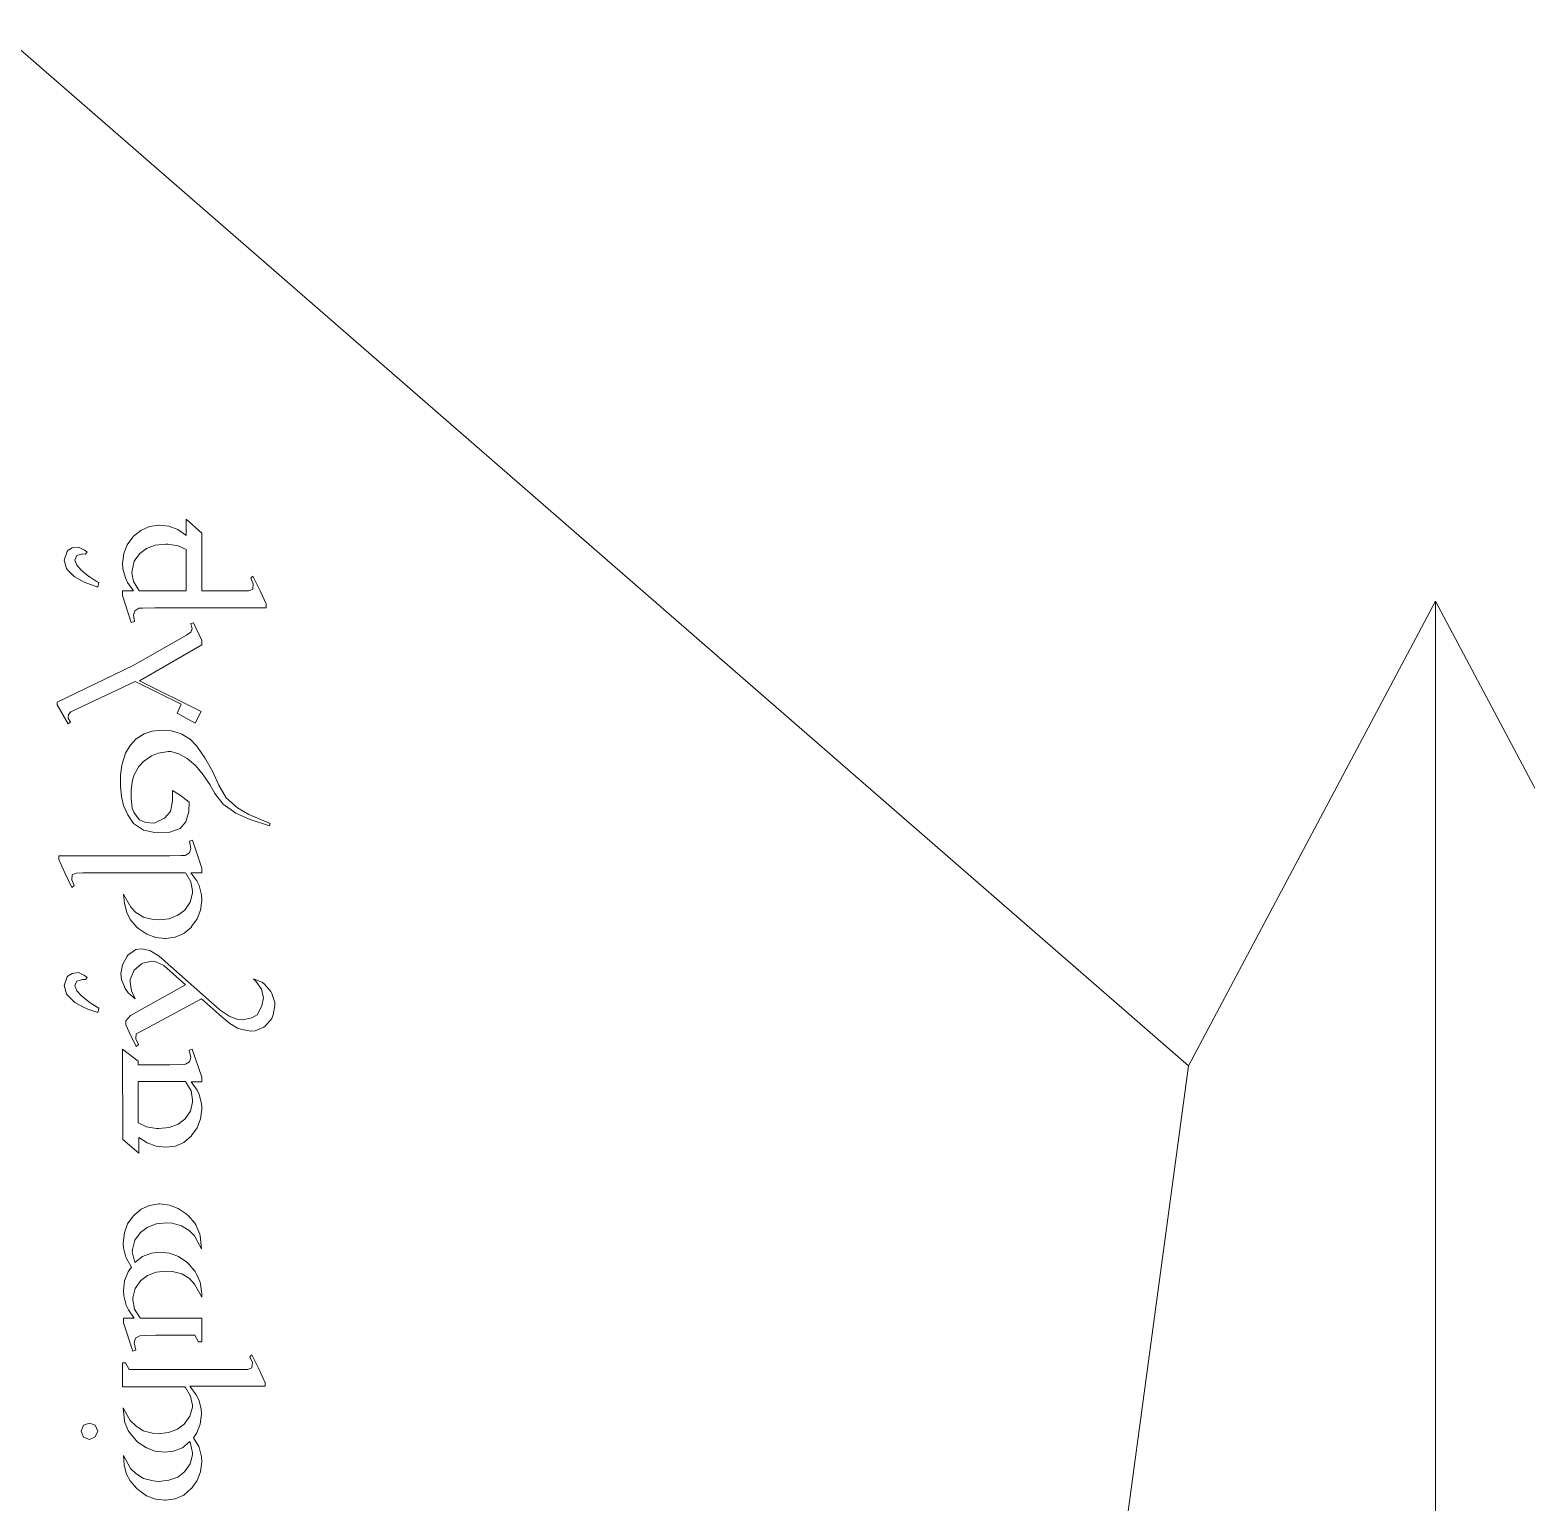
# Model space of a CAD drawing. Header units: inches. Extents: x 0.3 to 23.5, y 0.3 to 34.7.
# Drawn here: x 4.99 to 10.68, y 29.06 to 34.66 of the extents above; entities that cross this region are included whole.
import ezdxf

# ---------------------------------------------------------------- set-up
doc = ezdxf.new("R2010")
doc.units = ezdxf.units.IN
doc.header["$MEASUREMENT"] = 0
doc.layers.add('cut', color=6, linetype='Continuous', lineweight=0)

msp = doc.modelspace()

# ---------------------------------------------------------------- linework, layer by layer
at = {"layer": 'cut', "color": 6, "lineweight": 9, "true_color": 0xff00ff}
for points in [[(4.8649, 34.6554), (4.8649, 34.6554), (9.3931, 30.719), (9.3931, 30.719)], [(10.3321, 32.4849), (10.3321, 32.4849), (9.3931, 30.719), (9.3931, 30.719)], [(10.3321, 32.4849), (10.3321, 32.4849), (11.271, 30.719), (11.271, 30.719)], [(10.3321, 0.2941), (10.3321, 0.2941), (10.3321, 32.4849), (10.3321, 32.4849)], [(9.3931, 30.719), (9.3931, 30.719), (5.8038, 4.2305), (5.8038, 4.2305)]]:
    msp.add_open_spline(points, degree=3, dxfattribs=at)
at = {"layer": 'cut', "color": 1, "lineweight": 9, "true_color": 0xff0000}
for points in [[(5.4434, 32.7689), (5.4434, 32.7689), (5.4105, 32.7538), (5.4105, 32.7538)], [(5.48, 32.7736), (5.48, 32.7736), (5.4434, 32.7689), (5.4434, 32.7689)], [(5.481, 32.7736), (5.481, 32.7736), (5.48, 32.7736), (5.48, 32.7736)], [(5.5176, 32.7698), (5.5176, 32.7698), (5.481, 32.7736), (5.481, 32.7736)], [(5.5514, 32.7567), (5.5514, 32.7567), (5.5176, 32.7698), (5.5176, 32.7698)], [(5.5824, 32.736), (5.5824, 32.736), (5.5514, 32.7567), (5.5514, 32.7567)], [(5.6426, 32.7435), (5.6426, 32.7435), (5.5834, 32.7971), (5.5834, 32.7971)], [(5.5834, 32.7971), (5.5834, 32.7971), (5.5834, 32.7341), (5.5834, 32.7341)], [(5.3804, 32.7285), (5.3804, 32.7285), (5.3588, 32.6984), (5.3588, 32.6984)], [(5.3823, 32.7303), (5.3823, 32.7303), (5.3804, 32.7285), (5.3804, 32.7285)], [(5.4105, 32.7538), (5.4105, 32.7538), (5.3823, 32.7303), (5.3823, 32.7303)], [(5.4659, 32.6975), (5.4659, 32.6975), (5.5063, 32.7012), (5.5063, 32.7012)], [(5.5063, 32.7012), (5.5063, 32.7012), (5.5138, 32.7012), (5.5138, 32.7012)], [(5.5138, 32.7012), (5.5138, 32.7012), (5.5524, 32.6956), (5.5524, 32.6956)], [(5.5834, 32.7341), (5.5834, 32.7341), (5.5824, 32.736), (5.5824, 32.736)], [(5.6426, 32.5245), (5.6426, 32.5245), (5.6426, 32.7435), (5.6426, 32.7435)], [(5.1313, 32.674), (5.1313, 32.674), (5.1191, 32.6411), (5.1191, 32.6411)], [(5.1351, 32.6787), (5.1351, 32.6787), (5.1313, 32.674), (5.1313, 32.674)], [(5.1501, 32.6871), (5.1501, 32.6871), (5.1351, 32.6787), (5.1351, 32.6787)], [(5.1746, 32.6899), (5.1746, 32.6899), (5.1501, 32.6871), (5.1501, 32.6871)], [(5.1605, 32.6411), (5.1605, 32.6411), (5.168, 32.658), (5.168, 32.658)], [(5.168, 32.658), (5.168, 32.658), (5.1887, 32.6646), (5.1887, 32.6646)], [(5.1868, 32.6843), (5.1868, 32.6843), (5.1746, 32.6899), (5.1746, 32.6899)], [(5.1971, 32.6787), (5.1971, 32.6787), (5.1868, 32.6843), (5.1868, 32.6843)], [(5.1887, 32.6646), (5.1887, 32.6646), (5.2009, 32.6636), (5.2009, 32.6636)], [(5.2065, 32.6721), (5.2065, 32.6721), (5.1971, 32.6787), (5.1971, 32.6787)], [(5.2009, 32.6636), (5.2009, 32.6636), (5.2065, 32.6721), (5.2065, 32.6721)], [(5.3466, 32.6655), (5.3466, 32.6655), (5.3419, 32.6279), (5.3419, 32.6279)], [(5.3588, 32.6984), (5.3588, 32.6984), (5.3466, 32.6655), (5.3466, 32.6655)], [(5.386, 32.6364), (5.386, 32.6364), (5.4076, 32.6664), (5.4076, 32.6664)], [(5.4076, 32.6664), (5.4076, 32.6664), (5.433, 32.6852), (5.433, 32.6852)], [(5.433, 32.6852), (5.433, 32.6852), (5.4659, 32.6975), (5.4659, 32.6975)], [(5.5524, 32.6956), (5.5524, 32.6956), (5.5834, 32.6815), (5.5834, 32.6815)], [(5.5834, 32.6815), (5.5834, 32.6815), (5.5834, 32.5245), (5.5834, 32.5245)], [(5.1191, 32.6411), (5.1191, 32.6411), (5.1285, 32.6091), (5.1285, 32.6091)], [(5.1285, 32.6091), (5.1285, 32.6091), (5.1313, 32.6054), (5.1313, 32.6054)], [(5.1313, 32.6054), (5.1313, 32.6054), (5.1577, 32.579), (5.1577, 32.579)], [(5.1671, 32.6223), (5.1671, 32.6223), (5.1605, 32.6411), (5.1605, 32.6411)], [(5.184, 32.6025), (5.184, 32.6025), (5.1671, 32.6223), (5.1671, 32.6223)], [(5.2131, 32.579), (5.2131, 32.579), (5.184, 32.6025), (5.184, 32.6025)], [(5.3419, 32.6279), (5.3419, 32.6279), (5.3428, 32.6082), (5.3428, 32.6082)], [(5.3428, 32.6082), (5.3428, 32.6082), (5.3522, 32.5734), (5.3522, 32.5734)], [(5.3766, 32.5931), (5.3766, 32.5931), (5.3776, 32.6016), (5.3776, 32.6016)], [(5.3832, 32.5593), (5.3832, 32.5593), (5.3766, 32.5931), (5.3766, 32.5931)], [(5.3776, 32.6016), (5.3776, 32.6016), (5.386, 32.6364), (5.386, 32.6364)], [(5.1577, 32.579), (5.1577, 32.579), (5.1605, 32.5772), (5.1605, 32.5772)], [(5.1605, 32.5772), (5.1605, 32.5772), (5.1934, 32.5584), (5.1934, 32.5584)], [(5.1934, 32.5584), (5.1934, 32.5584), (5.2093, 32.5518), (5.2093, 32.5518)], [(5.2093, 32.5518), (5.2093, 32.5518), (5.2479, 32.5386), (5.2479, 32.5386)], [(5.214, 32.5781), (5.214, 32.5781), (5.2131, 32.579), (5.2131, 32.579)], [(5.2451, 32.5584), (5.2451, 32.5584), (5.214, 32.5781), (5.214, 32.5781)], [(5.2516, 32.5555), (5.2516, 32.5555), (5.2451, 32.5584), (5.2451, 32.5584)], [(5.2479, 32.5386), (5.2479, 32.5386), (5.2516, 32.5555), (5.2516, 32.5555)], [(5.3522, 32.5734), (5.3522, 32.5734), (5.3607, 32.5555), (5.3607, 32.5555)], [(5.3607, 32.5555), (5.3607, 32.5555), (5.3832, 32.5245), (5.3832, 32.5245)], [(5.4029, 32.5264), (5.4029, 32.5264), (5.3832, 32.5593), (5.3832, 32.5593)], [(5.8362, 32.5311), (5.8362, 32.5311), (5.8212, 32.5245), (5.8212, 32.5245)], [(5.8371, 32.58), (5.8371, 32.58), (5.8287, 32.5725), (5.8287, 32.5725)], [(5.8287, 32.5725), (5.8287, 32.5725), (5.8381, 32.5508), (5.8381, 32.5508)], [(5.8381, 32.5508), (5.8381, 32.5508), (5.8362, 32.5311), (5.8362, 32.5311)], [(5.8644, 32.5245), (5.8644, 32.5245), (5.8371, 32.58), (5.8371, 32.58)], [(5.3419, 32.5245), (5.3419, 32.5245), (5.3419, 32.5067), (5.3419, 32.5067)], [(5.3832, 32.5245), (5.3832, 32.5245), (5.3419, 32.5245), (5.3419, 32.5245)], [(5.3419, 32.5067), (5.3419, 32.5067), (5.3748, 32.4033), (5.3748, 32.4033)], [(5.4048, 32.5245), (5.4048, 32.5245), (5.4029, 32.5264), (5.4029, 32.5264)], [(5.5834, 32.5245), (5.5834, 32.5245), (5.4048, 32.5245), (5.4048, 32.5245)], [(5.7958, 32.5245), (5.7958, 32.5245), (5.6426, 32.5245), (5.6426, 32.5245)], [(5.8212, 32.5245), (5.8212, 32.5245), (5.7958, 32.5245), (5.7958, 32.5245)], [(5.8869, 32.4747), (5.8869, 32.4747), (5.8644, 32.5245), (5.8644, 32.5245)], [(5.8869, 32.4597), (5.8869, 32.4597), (5.8869, 32.4747), (5.8869, 32.4747)], [(5.3832, 32.4324), (5.3832, 32.4324), (5.3879, 32.4484), (5.3879, 32.4484)], [(5.387, 32.408), (5.387, 32.408), (5.3832, 32.4324), (5.3832, 32.4324)], [(5.3879, 32.4484), (5.3879, 32.4484), (5.4039, 32.4578), (5.4039, 32.4578)], [(5.4039, 32.4578), (5.4039, 32.4578), (5.417, 32.4587), (5.417, 32.4587)], [(5.417, 32.4587), (5.417, 32.4587), (5.464, 32.4597), (5.464, 32.4597)], [(5.464, 32.4597), (5.464, 32.4597), (5.8869, 32.4597), (5.8869, 32.4597)], [(5.3748, 32.4033), (5.3748, 32.4033), (5.387, 32.408), (5.387, 32.408)], [(5.6012, 32.3676), (5.6012, 32.3676), (5.5843, 32.3554), (5.5843, 32.3554)], [(5.6106, 32.4024), (5.6106, 32.4024), (5.6012, 32.3995), (5.6012, 32.3995)], [(5.6012, 32.3995), (5.6012, 32.3995), (5.6059, 32.3798), (5.6059, 32.3798)], [(5.6059, 32.3798), (5.6059, 32.3798), (5.6012, 32.3676), (5.6012, 32.3676)], [(5.6426, 32.3356), (5.6426, 32.3356), (5.6106, 32.4024), (5.6106, 32.4024)], [(5.5843, 32.3554), (5.5843, 32.3554), (5.3813, 32.2407), (5.3813, 32.2407)], [(5.4058, 32.1824), (5.4058, 32.1824), (5.6426, 32.3187), (5.6426, 32.3187)], [(5.6426, 32.3187), (5.6426, 32.3187), (5.6426, 32.3356), (5.6426, 32.3356)], [(5.3813, 32.2407), (5.3813, 32.2407), (5.0928, 32.1016), (5.0928, 32.1016)], [(5.1445, 32.064), (5.1445, 32.064), (5.3898, 32.1796), (5.3898, 32.1796)], [(5.3898, 32.1796), (5.3898, 32.1796), (5.5646, 32.0941), (5.5646, 32.0941)], [(5.6398, 32.0659), (5.6398, 32.0659), (5.4058, 32.1824), (5.4058, 32.1824)], [(5.0928, 32.1016), (5.0928, 32.1016), (5.0928, 32.0913), (5.0928, 32.0913)], [(5.0928, 32.0913), (5.0928, 32.0913), (5.1351, 32.0189), (5.1351, 32.0189)], [(5.5646, 32.0941), (5.5646, 32.0941), (5.5496, 32.0593), (5.5496, 32.0593)], [(5.1342, 32.0405), (5.1342, 32.0405), (5.136, 32.0546), (5.136, 32.0546)], [(5.1436, 32.0246), (5.1436, 32.0246), (5.1342, 32.0405), (5.1342, 32.0405)], [(5.1351, 32.0189), (5.1351, 32.0189), (5.1436, 32.0246), (5.1436, 32.0246)], [(5.136, 32.0546), (5.136, 32.0546), (5.1445, 32.064), (5.1445, 32.064)], [(5.5496, 32.0593), (5.5496, 32.0593), (5.6172, 32.0208), (5.6172, 32.0208)], [(5.6172, 32.0208), (5.6172, 32.0208), (5.6398, 32.0659), (5.6398, 32.0659)], [(5.3935, 31.9625), (5.3935, 31.9625), (5.3701, 31.9362), (5.3701, 31.9362)], [(5.4236, 31.9804), (5.4236, 31.9804), (5.3935, 31.9625), (5.3935, 31.9625)], [(5.4546, 31.9907), (5.4546, 31.9907), (5.4236, 31.9804), (5.4236, 31.9804)], [(5.4903, 31.9954), (5.4903, 31.9954), (5.4546, 31.9907), (5.4546, 31.9907)], [(5.527, 31.9917), (5.527, 31.9917), (5.4903, 31.9954), (5.4903, 31.9954)], [(5.5637, 31.9813), (5.5637, 31.9813), (5.527, 31.9917), (5.527, 31.9917)], [(5.5665, 31.9795), (5.5665, 31.9795), (5.5637, 31.9813), (5.5637, 31.9813)], [(5.5984, 31.9607), (5.5984, 31.9607), (5.5665, 31.9795), (5.5665, 31.9795)], [(5.6238, 31.9343), (5.6238, 31.9343), (5.5984, 31.9607), (5.5984, 31.9607)], [(5.3522, 31.9071), (5.3522, 31.9071), (5.3409, 31.8704), (5.3409, 31.8704)], [(5.3701, 31.9362), (5.3701, 31.9362), (5.3522, 31.9071), (5.3522, 31.9071)], [(5.4518, 31.8968), (5.4518, 31.8968), (5.4772, 31.908), (5.4772, 31.908)], [(5.4772, 31.908), (5.4772, 31.908), (5.5157, 31.9137), (5.5157, 31.9137)], [(5.5157, 31.9137), (5.5157, 31.9137), (5.5251, 31.9137), (5.5251, 31.9137)], [(5.5251, 31.9137), (5.5251, 31.9137), (5.5552, 31.9052), (5.5552, 31.9052)], [(5.5552, 31.9052), (5.5552, 31.9052), (5.5871, 31.8873), (5.5871, 31.8873)], [(5.6266, 31.9306), (5.6266, 31.9306), (5.6238, 31.9343), (5.6238, 31.9343)], [(5.6548, 31.8892), (5.6548, 31.8892), (5.6266, 31.9306), (5.6266, 31.9306)], [(5.339, 31.861), (5.339, 31.861), (5.3343, 31.8253), (5.3343, 31.8253)], [(5.3409, 31.8704), (5.3409, 31.8704), (5.339, 31.861), (5.339, 31.861)], [(5.386, 31.8253), (5.386, 31.8253), (5.4029, 31.8573), (5.4029, 31.8573)], [(5.4029, 31.8573), (5.4029, 31.8573), (5.4208, 31.8761), (5.4208, 31.8761)], [(5.4208, 31.8761), (5.4208, 31.8761), (5.4518, 31.8968), (5.4518, 31.8968)], [(5.5871, 31.8873), (5.5871, 31.8873), (5.62, 31.8592), (5.62, 31.8592)], [(5.62, 31.8592), (5.62, 31.8592), (5.6482, 31.8253), (5.6482, 31.8253)], [(5.683, 31.8385), (5.683, 31.8385), (5.6548, 31.8892), (5.6548, 31.8892)], [(5.3343, 31.8253), (5.3343, 31.8253), (5.3334, 31.7849), (5.3334, 31.7849)], [(5.3748, 31.768), (5.3748, 31.768), (5.3795, 31.8046), (5.3795, 31.8046)], [(5.3795, 31.8046), (5.3795, 31.8046), (5.386, 31.8253), (5.386, 31.8253)], [(5.6482, 31.8253), (5.6482, 31.8253), (5.6727, 31.7887), (5.6727, 31.7887)], [(5.7074, 31.7859), (5.7074, 31.7859), (5.683, 31.8385), (5.683, 31.8385)], [(5.3334, 31.7849), (5.3334, 31.7849), (5.3334, 31.7821), (5.3334, 31.7821)], [(5.3334, 31.7821), (5.3334, 31.7821), (5.3372, 31.7426), (5.3372, 31.7426)], [(5.3372, 31.7426), (5.3372, 31.7426), (5.3456, 31.7088), (5.3456, 31.7088)], [(5.3738, 31.736), (5.3738, 31.736), (5.3748, 31.768), (5.3748, 31.768)], [(5.3785, 31.6985), (5.3785, 31.6985), (5.3738, 31.736), (5.3738, 31.736)], [(5.5608, 31.7473), (5.5608, 31.7473), (5.5317, 31.7652), (5.5317, 31.7652)], [(5.5317, 31.7652), (5.5317, 31.7652), (5.5317, 31.7257), (5.5317, 31.7257)], [(5.5947, 31.7219), (5.5947, 31.7219), (5.5608, 31.7473), (5.5608, 31.7473)], [(5.6727, 31.7887), (5.6727, 31.7887), (5.6924, 31.7539), (5.6924, 31.7539)], [(5.6924, 31.7539), (5.6924, 31.7539), (5.7234, 31.7135), (5.7234, 31.7135)], [(5.7356, 31.7379), (5.7356, 31.7379), (5.7074, 31.7859), (5.7074, 31.7859)], [(5.7779, 31.6994), (5.7779, 31.6994), (5.7356, 31.7379), (5.7356, 31.7379)], [(5.3456, 31.7088), (5.3456, 31.7088), (5.3466, 31.706), (5.3466, 31.706)], [(5.3466, 31.706), (5.3466, 31.706), (5.3616, 31.6731), (5.3616, 31.6731)], [(5.3842, 31.6834), (5.3842, 31.6834), (5.3785, 31.6985), (5.3785, 31.6985)], [(5.3954, 31.6665), (5.3954, 31.6665), (5.3842, 31.6834), (5.3842, 31.6834)], [(5.5232, 31.6862), (5.5232, 31.6862), (5.5007, 31.6599), (5.5007, 31.6599)], [(5.5317, 31.7257), (5.5317, 31.7257), (5.5232, 31.6862), (5.5232, 31.6862)], [(5.5824, 31.6468), (5.5824, 31.6468), (5.5928, 31.6853), (5.5928, 31.6853)], [(5.5928, 31.6853), (5.5928, 31.6853), (5.5947, 31.7219), (5.5947, 31.7219)], [(5.7234, 31.7135), (5.7234, 31.7135), (5.7723, 31.6797), (5.7723, 31.6797)], [(5.7723, 31.6797), (5.7723, 31.6797), (5.823, 31.6571), (5.823, 31.6571)], [(5.8212, 31.674), (5.8212, 31.674), (5.7779, 31.6994), (5.7779, 31.6994)], [(5.3616, 31.6731), (5.3616, 31.6731), (5.3832, 31.6402), (5.3832, 31.6402)], [(5.3832, 31.6402), (5.3832, 31.6402), (5.4217, 31.6148), (5.4217, 31.6148)], [(5.4058, 31.6543), (5.4058, 31.6543), (5.3954, 31.6665), (5.3954, 31.6665)], [(5.4283, 31.6439), (5.4283, 31.6439), (5.4058, 31.6543), (5.4058, 31.6543)], [(5.4622, 31.6421), (5.4622, 31.6421), (5.4283, 31.6439), (5.4283, 31.6439)], [(5.5007, 31.6599), (5.5007, 31.6599), (5.4622, 31.6421), (5.4622, 31.6421)], [(5.5214, 31.6073), (5.5214, 31.6073), (5.5608, 31.6214), (5.5608, 31.6214)], [(5.5608, 31.6214), (5.5608, 31.6214), (5.5824, 31.6468), (5.5824, 31.6468)], [(5.9029, 31.6402), (5.9029, 31.6402), (5.8212, 31.674), (5.8212, 31.674)], [(5.823, 31.6571), (5.823, 31.6571), (5.9001, 31.6308), (5.9001, 31.6308)], [(5.9001, 31.6308), (5.9001, 31.6308), (5.9029, 31.6402), (5.9029, 31.6402)], [(5.4217, 31.6148), (5.4217, 31.6148), (5.464, 31.6054), (5.464, 31.6054)], [(5.464, 31.6054), (5.464, 31.6054), (5.5214, 31.6073), (5.5214, 31.6073)], [(5.6069, 31.5772), (5.6069, 31.5772), (5.5956, 31.5725), (5.5956, 31.5725)], [(5.5956, 31.5725), (5.5956, 31.5725), (5.6012, 31.5453), (5.6012, 31.5453)], [(5.6426, 31.4701), (5.6426, 31.4701), (5.6069, 31.5772), (5.6069, 31.5772)], [(5.0994, 31.518), (5.0994, 31.518), (5.0994, 31.503), (5.0994, 31.503)], [(5.5204, 31.518), (5.5204, 31.518), (5.0994, 31.518), (5.0994, 31.518)], [(5.5646, 31.519), (5.5646, 31.519), (5.5204, 31.518), (5.5204, 31.518)], [(5.5796, 31.519), (5.5796, 31.519), (5.5646, 31.519), (5.5646, 31.519)], [(5.5956, 31.5283), (5.5956, 31.5283), (5.5796, 31.519), (5.5796, 31.519)], [(5.6012, 31.5453), (5.6012, 31.5453), (5.5956, 31.5283), (5.5956, 31.5283)], [(5.0994, 31.503), (5.0994, 31.503), (5.1219, 31.4522), (5.1219, 31.4522)], [(5.1219, 31.4522), (5.1219, 31.4522), (5.1492, 31.3968), (5.1492, 31.3968)], [(5.1501, 31.4456), (5.1501, 31.4456), (5.1652, 31.4513), (5.1652, 31.4513)], [(5.1652, 31.4513), (5.1652, 31.4513), (5.1906, 31.4532), (5.1906, 31.4532)], [(5.1906, 31.4532), (5.1906, 31.4532), (5.5796, 31.4532), (5.5796, 31.4532)], [(5.5796, 31.4532), (5.5796, 31.4532), (5.5815, 31.4513), (5.5815, 31.4513)], [(5.5815, 31.4513), (5.5815, 31.4513), (5.6012, 31.4184), (5.6012, 31.4184)], [(5.6238, 31.4222), (5.6238, 31.4222), (5.6012, 31.4532), (5.6012, 31.4532)], [(5.6012, 31.4532), (5.6012, 31.4532), (5.6426, 31.4532), (5.6426, 31.4532)], [(5.6426, 31.4532), (5.6426, 31.4532), (5.6426, 31.4701), (5.6426, 31.4701)], [(5.1483, 31.4259), (5.1483, 31.4259), (5.1501, 31.4456), (5.1501, 31.4456)], [(5.1577, 31.4043), (5.1577, 31.4043), (5.1483, 31.4259), (5.1483, 31.4259)], [(5.1492, 31.3968), (5.1492, 31.3968), (5.1577, 31.4043), (5.1577, 31.4043)], [(5.6012, 31.4184), (5.6012, 31.4184), (5.6078, 31.3846), (5.6078, 31.3846)], [(5.6323, 31.4043), (5.6323, 31.4043), (5.6238, 31.4222), (5.6238, 31.4222)], [(5.6417, 31.3695), (5.6417, 31.3695), (5.6323, 31.4043), (5.6323, 31.4043)], [(5.3456, 31.3714), (5.3456, 31.3714), (5.3484, 31.3357), (5.3484, 31.3357)], [(5.3522, 31.3573), (5.3522, 31.3573), (5.3456, 31.3714), (5.3456, 31.3714)], [(5.3484, 31.3357), (5.3484, 31.3357), (5.3578, 31.3019), (5.3578, 31.3019)], [(5.3729, 31.3225), (5.3729, 31.3225), (5.3522, 31.3573), (5.3522, 31.3573)], [(5.5984, 31.3413), (5.5984, 31.3413), (5.5777, 31.3113), (5.5777, 31.3113)], [(5.6078, 31.3761), (5.6078, 31.3761), (5.5984, 31.3413), (5.5984, 31.3413)], [(5.6078, 31.3846), (5.6078, 31.3846), (5.6078, 31.3836), (5.6078, 31.3836)], [(5.6078, 31.3836), (5.6078, 31.3836), (5.6078, 31.3761), (5.6078, 31.3761)], [(5.6379, 31.3113), (5.6379, 31.3113), (5.6426, 31.3479), (5.6426, 31.3479)], [(5.6426, 31.3498), (5.6426, 31.3498), (5.6417, 31.3695), (5.6417, 31.3695)], [(5.6426, 31.3479), (5.6426, 31.3479), (5.6426, 31.3498), (5.6426, 31.3498)], [(5.3578, 31.3019), (5.3578, 31.3019), (5.371, 31.2755), (5.371, 31.2755)], [(5.3926, 31.3019), (5.3926, 31.3019), (5.3729, 31.3225), (5.3729, 31.3225)], [(5.4217, 31.2849), (5.4217, 31.2849), (5.3926, 31.3019), (5.3926, 31.3019)], [(5.4584, 31.2755), (5.4584, 31.2755), (5.4217, 31.2849), (5.4217, 31.2849)], [(5.5185, 31.2784), (5.5185, 31.2784), (5.4791, 31.2746), (5.4791, 31.2746)], [(5.5514, 31.2915), (5.5514, 31.2915), (5.5185, 31.2784), (5.5185, 31.2784)], [(5.5777, 31.3113), (5.5777, 31.3113), (5.5514, 31.2915), (5.5514, 31.2915)], [(5.6041, 31.2483), (5.6041, 31.2483), (5.6257, 31.2774), (5.6257, 31.2774)], [(5.6257, 31.2774), (5.6257, 31.2774), (5.6379, 31.3113), (5.6379, 31.3113)], [(5.371, 31.2755), (5.371, 31.2755), (5.3954, 31.2464), (5.3954, 31.2464)], [(5.3954, 31.2464), (5.3954, 31.2464), (5.4029, 31.2398), (5.4029, 31.2398)], [(5.4029, 31.2398), (5.4029, 31.2398), (5.434, 31.2192), (5.434, 31.2192)], [(5.4791, 31.2746), (5.4791, 31.2746), (5.4584, 31.2755), (5.4584, 31.2755)], [(5.542, 31.2088), (5.542, 31.2088), (5.5749, 31.2229), (5.5749, 31.2229)], [(5.5749, 31.2229), (5.5749, 31.2229), (5.6031, 31.2464), (5.6031, 31.2464)], [(5.6031, 31.2464), (5.6031, 31.2464), (5.6041, 31.2483), (5.6041, 31.2483)], [(5.4133, 31.1637), (5.4133, 31.1637), (5.3926, 31.1609), (5.3926, 31.1609)], [(5.4452, 31.1571), (5.4452, 31.1571), (5.4133, 31.1637), (5.4133, 31.1637)], [(5.434, 31.2192), (5.434, 31.2192), (5.4678, 31.2069), (5.4678, 31.2069)], [(5.4678, 31.2069), (5.4678, 31.2069), (5.5035, 31.2032), (5.5035, 31.2032)], [(5.5035, 31.2032), (5.5035, 31.2032), (5.5054, 31.2032), (5.5054, 31.2032)], [(5.5054, 31.2032), (5.5054, 31.2032), (5.542, 31.2088), (5.542, 31.2088)], [(5.3588, 31.1365), (5.3588, 31.1365), (5.3409, 31.1036), (5.3409, 31.1036)], [(5.3616, 31.1402), (5.3616, 31.1402), (5.3588, 31.1365), (5.3588, 31.1365)], [(5.3926, 31.1609), (5.3926, 31.1609), (5.3616, 31.1402), (5.3616, 31.1402)], [(5.4133, 31.1064), (5.4133, 31.1064), (5.4189, 31.1092), (5.4189, 31.1092)], [(5.4189, 31.1092), (5.4189, 31.1092), (5.4546, 31.1167), (5.4546, 31.1167)], [(5.481, 31.1365), (5.481, 31.1365), (5.4452, 31.1571), (5.4452, 31.1571)], [(5.4546, 31.1167), (5.4546, 31.1167), (5.4659, 31.1158), (5.4659, 31.1158)], [(5.4659, 31.1158), (5.4659, 31.1158), (5.4988, 31.1007), (5.4988, 31.1007)], [(5.7121, 30.9316), (5.7121, 30.9316), (5.481, 31.1365), (5.481, 31.1365)], [(5.1313, 31.0575), (5.1313, 31.0575), (5.1191, 31.0246), (5.1191, 31.0246)], [(5.1351, 31.0613), (5.1351, 31.0613), (5.1313, 31.0575), (5.1313, 31.0575)], [(5.1501, 31.0707), (5.1501, 31.0707), (5.1351, 31.0613), (5.1351, 31.0613)], [(5.1746, 31.0735), (5.1746, 31.0735), (5.1501, 31.0707), (5.1501, 31.0707)], [(5.1868, 31.0678), (5.1868, 31.0678), (5.1746, 31.0735), (5.1746, 31.0735)], [(5.1971, 31.0622), (5.1971, 31.0622), (5.1868, 31.0678), (5.1868, 31.0678)], [(5.2065, 31.0556), (5.2065, 31.0556), (5.1971, 31.0622), (5.1971, 31.0622)], [(5.2009, 31.0472), (5.2009, 31.0472), (5.2065, 31.0556), (5.2065, 31.0556)], [(5.3409, 31.1036), (5.3409, 31.1036), (5.3353, 31.0688), (5.3353, 31.0688)], [(5.3353, 31.0688), (5.3353, 31.0688), (5.3372, 31.0472), (5.3372, 31.0472)], [(5.371, 31.0481), (5.371, 31.0481), (5.3851, 31.0829), (5.3851, 31.0829)], [(5.3851, 31.0829), (5.3851, 31.0829), (5.4133, 31.1064), (5.4133, 31.1064)], [(5.4988, 31.1007), (5.4988, 31.1007), (5.5806, 31.0274), (5.5806, 31.0274)], [(5.839, 31.05), (5.839, 31.05), (5.8484, 31.0415), (5.8484, 31.0415)], [(5.8728, 31.0359), (5.8728, 31.0359), (5.839, 31.05), (5.839, 31.05)], [(5.1191, 31.0246), (5.1191, 31.0246), (5.1285, 30.9927), (5.1285, 30.9927)], [(5.1605, 31.0246), (5.1605, 31.0246), (5.168, 31.0415), (5.168, 31.0415)], [(5.1671, 31.0049), (5.1671, 31.0049), (5.1605, 31.0246), (5.1605, 31.0246)], [(5.184, 30.9861), (5.184, 30.9861), (5.1671, 31.0049), (5.1671, 31.0049)], [(5.168, 31.0415), (5.168, 31.0415), (5.1887, 31.0472), (5.1887, 31.0472)], [(5.1887, 31.0472), (5.1887, 31.0472), (5.2009, 31.0472), (5.2009, 31.0472)], [(5.3372, 31.0472), (5.3372, 31.0472), (5.3513, 31.0133), (5.3513, 31.0133)], [(5.3513, 31.0133), (5.3513, 31.0133), (5.3625, 30.9974), (5.3625, 30.9974)], [(5.3625, 30.9974), (5.3625, 30.9974), (5.3898, 30.9739), (5.3898, 30.9739)], [(5.3701, 31.0368), (5.3701, 31.0368), (5.371, 31.0481), (5.371, 31.0481)], [(5.3757, 31.0039), (5.3757, 31.0039), (5.3701, 31.0368), (5.3701, 31.0368)], [(5.5806, 31.0274), (5.5806, 31.0274), (5.3719, 30.9109), (5.3719, 30.9109)], [(5.3898, 30.9739), (5.3898, 30.9739), (5.3757, 31.0039), (5.3757, 31.0039)], [(5.8484, 31.0415), (5.8484, 31.0415), (5.8691, 31.0105), (5.8691, 31.0105)], [(5.8691, 31.0105), (5.8691, 31.0105), (5.8766, 30.9776), (5.8766, 30.9776)], [(5.8804, 31.0303), (5.8804, 31.0303), (5.8728, 31.0359), (5.8728, 31.0359)], [(5.9048, 31.0021), (5.9048, 31.0021), (5.8804, 31.0303), (5.8804, 31.0303)], [(5.9095, 30.9945), (5.9095, 30.9945), (5.9048, 31.0021), (5.9048, 31.0021)], [(5.9198, 30.9598), (5.9198, 30.9598), (5.9095, 30.9945), (5.9095, 30.9945)], [(5.1285, 30.9927), (5.1285, 30.9927), (5.1313, 30.9889), (5.1313, 30.9889)], [(5.1313, 30.9889), (5.1313, 30.9889), (5.1577, 30.9626), (5.1577, 30.9626)], [(5.1577, 30.9626), (5.1577, 30.9626), (5.1605, 30.9607), (5.1605, 30.9607)], [(5.1605, 30.9607), (5.1605, 30.9607), (5.1934, 30.9419), (5.1934, 30.9419)], [(5.2131, 30.9626), (5.2131, 30.9626), (5.184, 30.9861), (5.184, 30.9861)], [(5.1934, 30.9419), (5.1934, 30.9419), (5.2093, 30.9353), (5.2093, 30.9353)], [(5.214, 30.9616), (5.214, 30.9616), (5.2131, 30.9626), (5.2131, 30.9626)], [(5.2451, 30.9419), (5.2451, 30.9419), (5.214, 30.9616), (5.214, 30.9616)], [(5.2516, 30.9382), (5.2516, 30.9382), (5.2451, 30.9419), (5.2451, 30.9419)], [(5.2479, 30.9222), (5.2479, 30.9222), (5.2516, 30.9382), (5.2516, 30.9382)], [(5.4086, 30.8489), (5.4086, 30.8489), (5.6417, 30.9739), (5.6417, 30.9739)], [(5.6417, 30.9739), (5.6417, 30.9739), (5.7187, 30.9053), (5.7187, 30.9053)], [(5.871, 30.9476), (5.871, 30.9476), (5.8531, 30.9128), (5.8531, 30.9128)], [(5.8766, 30.9776), (5.8766, 30.9776), (5.871, 30.9476), (5.871, 30.9476)], [(5.9142, 30.9128), (5.9142, 30.9128), (5.9198, 30.9485), (5.9198, 30.9485)], [(5.9198, 30.9485), (5.9198, 30.9485), (5.9198, 30.9598), (5.9198, 30.9598)], [(5.2093, 30.9353), (5.2093, 30.9353), (5.2479, 30.9222), (5.2479, 30.9222)], [(5.3719, 30.9109), (5.3719, 30.9109), (5.3541, 30.8902), (5.3541, 30.8902)], [(5.3541, 30.8902), (5.3541, 30.8902), (5.3541, 30.8752), (5.3541, 30.8752)], [(5.7469, 30.9081), (5.7469, 30.9081), (5.7121, 30.9316), (5.7121, 30.9316)], [(5.7187, 30.9053), (5.7187, 30.9053), (5.7497, 30.8808), (5.7497, 30.8808)], [(5.7798, 30.8959), (5.7798, 30.8959), (5.7469, 30.9081), (5.7469, 30.9081)], [(5.7497, 30.8808), (5.7497, 30.8808), (5.7789, 30.863), (5.7789, 30.863)], [(5.7986, 30.894), (5.7986, 30.894), (5.7798, 30.8959), (5.7798, 30.8959)], [(5.8324, 30.9015), (5.8324, 30.9015), (5.7986, 30.894), (5.7986, 30.894)], [(5.8531, 30.9128), (5.8531, 30.9128), (5.8324, 30.9015), (5.8324, 30.9015)], [(5.8841, 30.8705), (5.8841, 30.8705), (5.9086, 30.8987), (5.9086, 30.8987)], [(5.9086, 30.8987), (5.9086, 30.8987), (5.9142, 30.9128), (5.9142, 30.9128)], [(5.3541, 30.8752), (5.3541, 30.8752), (5.3663, 30.847), (5.3663, 30.847)], [(5.3663, 30.847), (5.3663, 30.847), (5.3935, 30.7925), (5.3935, 30.7925)], [(5.3917, 30.8216), (5.3917, 30.8216), (5.3935, 30.8414), (5.3935, 30.8414)], [(5.3935, 30.8414), (5.3935, 30.8414), (5.4086, 30.8489), (5.4086, 30.8489)], [(5.7789, 30.863), (5.7789, 30.863), (5.7948, 30.8573), (5.7948, 30.8573)], [(5.7948, 30.8573), (5.7948, 30.8573), (5.8296, 30.8508), (5.8296, 30.8508)], [(5.8296, 30.8508), (5.8296, 30.8508), (5.8456, 30.8526), (5.8456, 30.8526)], [(5.8456, 30.8526), (5.8456, 30.8526), (5.8785, 30.8658), (5.8785, 30.8658)], [(5.8785, 30.8658), (5.8785, 30.8658), (5.8841, 30.8705), (5.8841, 30.8705)], [(5.3419, 30.7831), (5.3419, 30.7831), (5.3428, 30.4401), (5.3428, 30.4401)], [(5.4011, 30.737), (5.4011, 30.737), (5.3419, 30.7831), (5.3419, 30.7831)], [(5.402, 30.8), (5.402, 30.8), (5.3917, 30.8216), (5.3917, 30.8216)], [(5.3935, 30.7925), (5.3935, 30.7925), (5.402, 30.8), (5.402, 30.8)], [(5.6059, 30.7831), (5.6059, 30.7831), (5.5947, 30.7793), (5.5947, 30.7793)], [(5.5947, 30.7793), (5.5947, 30.7793), (5.6012, 30.7511), (5.6012, 30.7511)], [(5.6426, 30.6769), (5.6426, 30.6769), (5.6059, 30.7831), (5.6059, 30.7831)], [(5.4011, 30.7239), (5.4011, 30.7239), (5.4011, 30.737), (5.4011, 30.737)], [(5.5214, 30.7239), (5.5214, 30.7239), (5.4011, 30.7239), (5.4011, 30.7239)], [(5.5674, 30.7248), (5.5674, 30.7248), (5.5214, 30.7239), (5.5214, 30.7239)], [(5.5806, 30.7258), (5.5806, 30.7258), (5.5674, 30.7248), (5.5674, 30.7248)], [(5.5965, 30.7342), (5.5965, 30.7342), (5.5806, 30.7258), (5.5806, 30.7258)], [(5.6012, 30.7511), (5.6012, 30.7511), (5.5965, 30.7342), (5.5965, 30.7342)], [(5.4011, 30.66), (5.4011, 30.66), (5.5806, 30.66), (5.5806, 30.66)], [(5.4011, 30.503), (5.4011, 30.503), (5.4011, 30.66), (5.4011, 30.66)], [(5.5806, 30.66), (5.5806, 30.66), (5.5824, 30.6572), (5.5824, 30.6572)], [(5.5824, 30.6572), (5.5824, 30.6572), (5.6022, 30.6243), (5.6022, 30.6243)], [(5.6247, 30.6271), (5.6247, 30.6271), (5.6022, 30.659), (5.6022, 30.659)], [(5.6022, 30.659), (5.6022, 30.659), (5.6426, 30.659), (5.6426, 30.659)], [(5.6426, 30.659), (5.6426, 30.659), (5.6426, 30.6769), (5.6426, 30.6769)], [(5.6022, 30.6243), (5.6022, 30.6243), (5.6078, 30.5904), (5.6078, 30.5904)], [(5.6323, 30.6111), (5.6323, 30.6111), (5.6247, 30.6271), (5.6247, 30.6271)], [(5.6417, 30.5763), (5.6417, 30.5763), (5.6323, 30.6111), (5.6323, 30.6111)], [(5.5994, 30.5472), (5.5994, 30.5472), (5.5777, 30.5171), (5.5777, 30.5171)], [(5.6078, 30.582), (5.6078, 30.582), (5.5994, 30.5472), (5.5994, 30.5472)], [(5.6078, 30.5904), (5.6078, 30.5904), (5.6078, 30.582), (5.6078, 30.582)], [(5.6379, 30.5181), (5.6379, 30.5181), (5.6426, 30.5547), (5.6426, 30.5547)], [(5.6426, 30.5622), (5.6426, 30.5622), (5.6417, 30.5763), (5.6417, 30.5763)], [(5.6426, 30.5547), (5.6426, 30.5547), (5.6426, 30.5622), (5.6426, 30.5622)], [(5.4321, 30.488), (5.4321, 30.488), (5.4011, 30.503), (5.4011, 30.503)], [(5.4706, 30.4814), (5.4706, 30.4814), (5.4321, 30.488), (5.4321, 30.488)], [(5.4791, 30.4814), (5.4791, 30.4814), (5.4706, 30.4814), (5.4706, 30.4814)], [(5.5185, 30.4852), (5.5185, 30.4852), (5.4791, 30.4814), (5.4791, 30.4814)], [(5.5524, 30.4974), (5.5524, 30.4974), (5.5185, 30.4852), (5.5185, 30.4852)], [(5.5777, 30.5171), (5.5777, 30.5171), (5.5524, 30.4974), (5.5524, 30.4974)], [(5.6041, 30.4542), (5.6041, 30.4542), (5.6257, 30.4842), (5.6257, 30.4842)], [(5.6257, 30.4842), (5.6257, 30.4842), (5.6379, 30.5181), (5.6379, 30.5181)], [(5.3428, 30.4401), (5.3428, 30.4401), (5.4029, 30.3874), (5.4029, 30.3874)], [(5.4029, 30.3874), (5.4029, 30.3874), (5.4029, 30.4476), (5.4029, 30.4476)], [(5.4029, 30.4476), (5.4029, 30.4476), (5.4349, 30.4269), (5.4349, 30.4269)], [(5.4349, 30.4269), (5.4349, 30.4269), (5.4687, 30.4147), (5.4687, 30.4147)], [(5.543, 30.4147), (5.543, 30.4147), (5.5749, 30.4288), (5.5749, 30.4288)], [(5.5749, 30.4288), (5.5749, 30.4288), (5.6031, 30.4532), (5.6031, 30.4532)], [(5.6031, 30.4532), (5.6031, 30.4532), (5.6041, 30.4542), (5.6041, 30.4542)], [(5.4687, 30.4147), (5.4687, 30.4147), (5.5054, 30.41), (5.5054, 30.41)], [(5.5054, 30.41), (5.5054, 30.41), (5.5063, 30.41), (5.5063, 30.41)], [(5.5063, 30.41), (5.5063, 30.41), (5.543, 30.4147), (5.543, 30.4147)], [(5.3823, 30.1478), (5.3823, 30.1478), (5.3607, 30.1186), (5.3607, 30.1186)], [(5.3842, 30.1506), (5.3842, 30.1506), (5.3823, 30.1478), (5.3823, 30.1478)], [(5.4123, 30.175), (5.4123, 30.175), (5.3842, 30.1506), (5.3842, 30.1506)], [(5.4443, 30.1891), (5.4443, 30.1891), (5.4123, 30.175), (5.4123, 30.175)], [(5.481, 30.1948), (5.481, 30.1948), (5.4443, 30.1891), (5.4443, 30.1891)], [(5.4828, 30.1948), (5.4828, 30.1948), (5.481, 30.1948), (5.481, 30.1948)], [(5.5195, 30.1901), (5.5195, 30.1901), (5.4828, 30.1948), (5.4828, 30.1948)], [(5.5524, 30.1779), (5.5524, 30.1779), (5.5195, 30.1901), (5.5195, 30.1901)], [(5.5834, 30.1572), (5.5834, 30.1572), (5.5524, 30.1779), (5.5524, 30.1779)], [(5.5918, 30.1497), (5.5918, 30.1497), (5.5834, 30.1572), (5.5834, 30.1572)], [(5.6163, 30.1215), (5.6163, 30.1215), (5.5918, 30.1497), (5.5918, 30.1497)], [(5.3484, 30.0848), (5.3484, 30.0848), (5.3437, 30.0472), (5.3437, 30.0472)], [(5.3607, 30.1186), (5.3607, 30.1186), (5.3484, 30.0848), (5.3484, 30.0848)], [(5.3879, 30.0566), (5.3879, 30.0566), (5.4095, 30.0858), (5.4095, 30.0858)], [(5.4095, 30.0858), (5.4095, 30.0858), (5.4349, 30.1055), (5.4349, 30.1055)], [(5.4349, 30.1055), (5.4349, 30.1055), (5.4687, 30.1186), (5.4687, 30.1186)], [(5.4687, 30.1186), (5.4687, 30.1186), (5.5082, 30.1224), (5.5082, 30.1224)], [(5.5082, 30.1224), (5.5082, 30.1224), (5.5298, 30.1215), (5.5298, 30.1215)], [(5.5298, 30.1215), (5.5298, 30.1215), (5.5655, 30.1121), (5.5655, 30.1121)], [(5.5655, 30.1121), (5.5655, 30.1121), (5.5947, 30.0942), (5.5947, 30.0942)], [(5.5947, 30.0942), (5.5947, 30.0942), (5.6144, 30.0735), (5.6144, 30.0735)], [(5.62, 30.1149), (5.62, 30.1149), (5.6163, 30.1215), (5.6163, 30.1215)], [(5.6351, 30.0801), (5.6351, 30.0801), (5.62, 30.1149), (5.62, 30.1149)], [(5.3437, 30.0472), (5.3437, 30.0472), (5.3456, 30.0275), (5.3456, 30.0275)], [(5.3456, 30.0275), (5.3456, 30.0275), (5.3541, 29.9927), (5.3541, 29.9927)], [(5.3795, 30.0218), (5.3795, 30.0218), (5.3879, 30.0566), (5.3879, 30.0566)], [(5.6144, 30.0735), (5.6144, 30.0735), (5.6341, 30.0378), (5.6341, 30.0378)], [(5.6341, 30.0378), (5.6341, 30.0378), (5.6417, 30.0237), (5.6417, 30.0237)], [(5.637, 30.0735), (5.637, 30.0735), (5.6351, 30.0801), (5.6351, 30.0801)], [(5.6407, 30.0369), (5.6407, 30.0369), (5.637, 30.0735), (5.637, 30.0735)], [(5.6417, 30.0237), (5.6417, 30.0237), (5.6407, 30.0369), (5.6407, 30.0369)], [(5.3541, 29.9927), (5.3541, 29.9927), (5.3569, 29.9871), (5.3569, 29.9871)], [(5.3569, 29.9871), (5.3569, 29.9871), (5.3757, 29.9551), (5.3757, 29.9551)], [(5.3785, 30.0125), (5.3785, 30.0125), (5.3795, 30.0218), (5.3795, 30.0218)], [(5.387, 29.9767), (5.387, 29.9767), (5.3785, 30.0125), (5.3785, 30.0125)], [(5.3888, 29.972), (5.3888, 29.972), (5.387, 29.9767), (5.387, 29.9767)], [(5.417, 29.9946), (5.417, 29.9946), (5.3888, 29.972), (5.3888, 29.972)], [(5.4509, 30.0078), (5.4509, 30.0078), (5.417, 29.9946), (5.417, 29.9946)], [(5.4847, 30.0115), (5.4847, 30.0115), (5.4509, 30.0078), (5.4509, 30.0078)], [(5.5204, 30.0078), (5.5204, 30.0078), (5.4847, 30.0115), (5.4847, 30.0115)], [(5.5543, 29.9946), (5.5543, 29.9946), (5.5204, 30.0078), (5.5204, 30.0078)], [(5.5853, 29.9739), (5.5853, 29.9739), (5.5543, 29.9946), (5.5543, 29.9946)], [(5.5928, 29.9664), (5.5928, 29.9664), (5.5853, 29.9739), (5.5853, 29.9739)], [(5.3625, 29.9363), (5.3625, 29.9363), (5.3494, 29.9025), (5.3494, 29.9025)], [(5.3757, 29.9551), (5.3757, 29.9551), (5.3625, 29.9363), (5.3625, 29.9363)], [(5.4105, 29.9034), (5.4105, 29.9034), (5.4368, 29.9232), (5.4368, 29.9232)], [(5.4368, 29.9232), (5.4368, 29.9232), (5.4697, 29.9354), (5.4697, 29.9354)], [(5.4697, 29.9354), (5.4697, 29.9354), (5.5091, 29.9391), (5.5091, 29.9391)], [(5.5091, 29.9391), (5.5091, 29.9391), (5.5308, 29.9382), (5.5308, 29.9382)], [(5.5308, 29.9382), (5.5308, 29.9382), (5.5665, 29.9288), (5.5665, 29.9288)], [(5.5665, 29.9288), (5.5665, 29.9288), (5.5956, 29.911), (5.5956, 29.911)], [(5.6172, 29.9382), (5.6172, 29.9382), (5.5928, 29.9664), (5.5928, 29.9664)], [(5.6219, 29.9307), (5.6219, 29.9307), (5.6172, 29.9382), (5.6172, 29.9382)], [(5.636, 29.8969), (5.636, 29.8969), (5.6219, 29.9307), (5.6219, 29.9307)], [(5.3494, 29.9025), (5.3494, 29.9025), (5.3456, 29.8649), (5.3456, 29.8649)], [(5.3456, 29.8649), (5.3456, 29.8649), (5.3466, 29.8452), (5.3466, 29.8452)], [(5.3804, 29.8386), (5.3804, 29.8386), (5.3898, 29.8734), (5.3898, 29.8734)], [(5.3898, 29.8734), (5.3898, 29.8734), (5.4105, 29.9034), (5.4105, 29.9034)], [(5.5956, 29.911), (5.5956, 29.911), (5.6153, 29.8903), (5.6153, 29.8903)], [(5.6153, 29.8903), (5.6153, 29.8903), (5.6351, 29.8546), (5.6351, 29.8546)], [(5.6379, 29.8903), (5.6379, 29.8903), (5.636, 29.8969), (5.636, 29.8969)], [(5.6426, 29.8536), (5.6426, 29.8536), (5.6379, 29.8903), (5.6379, 29.8903)], [(5.3466, 29.8452), (5.3466, 29.8452), (5.355, 29.8104), (5.355, 29.8104)], [(5.355, 29.8104), (5.355, 29.8104), (5.3644, 29.7925), (5.3644, 29.7925)], [(5.3804, 29.8301), (5.3804, 29.8301), (5.3804, 29.8386), (5.3804, 29.8386)], [(5.387, 29.7954), (5.387, 29.7954), (5.3804, 29.8301), (5.3804, 29.8301)], [(5.6351, 29.8546), (5.6351, 29.8546), (5.6426, 29.8405), (5.6426, 29.8405)], [(5.6426, 29.8405), (5.6426, 29.8405), (5.6426, 29.8536), (5.6426, 29.8536)], [(5.3456, 29.7606), (5.3456, 29.7606), (5.3456, 29.7427), (5.3456, 29.7427)], [(5.386, 29.7606), (5.386, 29.7606), (5.3456, 29.7606), (5.3456, 29.7606)], [(5.3456, 29.7427), (5.3456, 29.7427), (5.3804, 29.6356), (5.3804, 29.6356)], [(5.3644, 29.7925), (5.3644, 29.7925), (5.386, 29.7606), (5.386, 29.7606)], [(5.4067, 29.7634), (5.4067, 29.7634), (5.387, 29.7954), (5.387, 29.7954)], [(5.4086, 29.7606), (5.4086, 29.7606), (5.4067, 29.7634), (5.4067, 29.7634)], [(5.6426, 29.7606), (5.6426, 29.7606), (5.4086, 29.7606), (5.4086, 29.7606)], [(5.6426, 29.6704), (5.6426, 29.6704), (5.6426, 29.7606), (5.6426, 29.7606)], [(5.3907, 29.6845), (5.3907, 29.6845), (5.4076, 29.6939), (5.4076, 29.6939)], [(5.4076, 29.6939), (5.4076, 29.6939), (5.4236, 29.6948), (5.4236, 29.6948)], [(5.4236, 29.6948), (5.4236, 29.6948), (5.4669, 29.6957), (5.4669, 29.6957)], [(5.4669, 29.6957), (5.4669, 29.6957), (5.6163, 29.6957), (5.6163, 29.6957)], [(5.6163, 29.6957), (5.6163, 29.6957), (5.6304, 29.6704), (5.6304, 29.6704)], [(5.3804, 29.6356), (5.3804, 29.6356), (5.3917, 29.6394), (5.3917, 29.6394)], [(5.386, 29.6675), (5.386, 29.6675), (5.3907, 29.6845), (5.3907, 29.6845)], [(5.3917, 29.6394), (5.3917, 29.6394), (5.386, 29.6675), (5.386, 29.6675)], [(5.6304, 29.6704), (5.6304, 29.6704), (5.6426, 29.6704), (5.6426, 29.6704)], [(5.3409, 29.5905), (5.3409, 29.5905), (5.3409, 29.5003), (5.3409, 29.5003)], [(5.3531, 29.5905), (5.3531, 29.5905), (5.3409, 29.5905), (5.3409, 29.5905)], [(5.3672, 29.566), (5.3672, 29.566), (5.3531, 29.5905), (5.3531, 29.5905)], [(5.8324, 29.5726), (5.8324, 29.5726), (5.8183, 29.566), (5.8183, 29.566)], [(5.8334, 29.6215), (5.8334, 29.6215), (5.8249, 29.614), (5.8249, 29.614)], [(5.8249, 29.614), (5.8249, 29.614), (5.8353, 29.5924), (5.8353, 29.5924)], [(5.8353, 29.5924), (5.8353, 29.5924), (5.8324, 29.5726), (5.8324, 29.5726)], [(5.8606, 29.566), (5.8606, 29.566), (5.8334, 29.6215), (5.8334, 29.6215)], [(5.7901, 29.566), (5.7901, 29.566), (5.3672, 29.566), (5.3672, 29.566)], [(5.8183, 29.566), (5.8183, 29.566), (5.7901, 29.566), (5.7901, 29.566)], [(5.8841, 29.5153), (5.8841, 29.5153), (5.8606, 29.566), (5.8606, 29.566)], [(5.8841, 29.5021), (5.8841, 29.5021), (5.8841, 29.5153), (5.8841, 29.5153)], [(5.3409, 29.5003), (5.3409, 29.5003), (5.5787, 29.5003), (5.5787, 29.5003)], [(5.5787, 29.5003), (5.5787, 29.5003), (5.5806, 29.4974), (5.5806, 29.4974)], [(5.5806, 29.4974), (5.5806, 29.4974), (5.6003, 29.4645), (5.6003, 29.4645)], [(5.6219, 29.4693), (5.6219, 29.4693), (5.5975, 29.5021), (5.5975, 29.5021)], [(5.5975, 29.5021), (5.5975, 29.5021), (5.8841, 29.5021), (5.8841, 29.5021)], [(5.6003, 29.4645), (5.6003, 29.4645), (5.6069, 29.4307), (5.6069, 29.4307)], [(5.6313, 29.4505), (5.6313, 29.4505), (5.6219, 29.4693), (5.6219, 29.4693)], [(5.3437, 29.4204), (5.3437, 29.4204), (5.3447, 29.4082), (5.3447, 29.4082)], [(5.3513, 29.4063), (5.3513, 29.4063), (5.3437, 29.4204), (5.3437, 29.4204)], [(5.3447, 29.4082), (5.3447, 29.4082), (5.3484, 29.3715), (5.3484, 29.3715)], [(5.371, 29.3715), (5.371, 29.3715), (5.3513, 29.4063), (5.3513, 29.4063)], [(5.6069, 29.4232), (5.6069, 29.4232), (5.5975, 29.3884), (5.5975, 29.3884)], [(5.6069, 29.4307), (5.6069, 29.4307), (5.6069, 29.4232), (5.6069, 29.4232)], [(5.6407, 29.4157), (5.6407, 29.4157), (5.6313, 29.4505), (5.6313, 29.4505)], [(5.6417, 29.3959), (5.6417, 29.3959), (5.6407, 29.4157), (5.6407, 29.4157)], [(5.184, 29.3311), (5.184, 29.3311), (5.1934, 29.3537), (5.1934, 29.3537)], [(5.1934, 29.3537), (5.1934, 29.3537), (5.2159, 29.3621), (5.2159, 29.3621)], [(5.2159, 29.3621), (5.2159, 29.3621), (5.2375, 29.3537), (5.2375, 29.3537)], [(5.2375, 29.3537), (5.2375, 29.3537), (5.2479, 29.3311), (5.2479, 29.3311)], [(5.3484, 29.3715), (5.3484, 29.3715), (5.3503, 29.3649), (5.3503, 29.3649)], [(5.3503, 29.3649), (5.3503, 29.3649), (5.3644, 29.3311), (5.3644, 29.3311)], [(5.3917, 29.3518), (5.3917, 29.3518), (5.371, 29.3715), (5.371, 29.3715)], [(5.4199, 29.333), (5.4199, 29.333), (5.3917, 29.3518), (5.3917, 29.3518)], [(5.5759, 29.3584), (5.5759, 29.3584), (5.5505, 29.3386), (5.5505, 29.3386)], [(5.5975, 29.3884), (5.5975, 29.3884), (5.5759, 29.3584), (5.5759, 29.3584)], [(5.6238, 29.3245), (5.6238, 29.3245), (5.637, 29.3584), (5.637, 29.3584)], [(5.637, 29.3584), (5.637, 29.3584), (5.6417, 29.3959), (5.6417, 29.3959)], [(5.1934, 29.3085), (5.1934, 29.3085), (5.184, 29.3311), (5.184, 29.3311)], [(5.2159, 29.3001), (5.2159, 29.3001), (5.1934, 29.3085), (5.1934, 29.3085)], [(5.2375, 29.3095), (5.2375, 29.3095), (5.2159, 29.3001), (5.2159, 29.3001)], [(5.2479, 29.3311), (5.2479, 29.3311), (5.2375, 29.3095), (5.2375, 29.3095)], [(5.3644, 29.3311), (5.3644, 29.3311), (5.3691, 29.3245), (5.3691, 29.3245)], [(5.3691, 29.3245), (5.3691, 29.3245), (5.3935, 29.2963), (5.3935, 29.2963)], [(5.3935, 29.2963), (5.3935, 29.2963), (5.4011, 29.2888), (5.4011, 29.2888)], [(5.4011, 29.2888), (5.4011, 29.2888), (5.4321, 29.2681), (5.4321, 29.2681)], [(5.4556, 29.3236), (5.4556, 29.3236), (5.4199, 29.333), (5.4199, 29.333)], [(5.4772, 29.3217), (5.4772, 29.3217), (5.4556, 29.3236), (5.4556, 29.3236)], [(5.5167, 29.3264), (5.5167, 29.3264), (5.4772, 29.3217), (5.4772, 29.3217)], [(5.5505, 29.3386), (5.5505, 29.3386), (5.5167, 29.3264), (5.5167, 29.3264)], [(5.5693, 29.2681), (5.5693, 29.2681), (5.5975, 29.2916), (5.5975, 29.2916)], [(5.5975, 29.2916), (5.5975, 29.2916), (5.6003, 29.285), (5.6003, 29.285)], [(5.6106, 29.3057), (5.6106, 29.3057), (5.6238, 29.3245), (5.6238, 29.3245)], [(5.6313, 29.2728), (5.6313, 29.2728), (5.6106, 29.3057), (5.6106, 29.3057)], [(5.3456, 29.239), (5.3456, 29.239), (5.3475, 29.2023), (5.3475, 29.2023)], [(5.3522, 29.2249), (5.3522, 29.2249), (5.3456, 29.239), (5.3456, 29.239)], [(5.4321, 29.2681), (5.4321, 29.2681), (5.4659, 29.255), (5.4659, 29.255)], [(5.4659, 29.255), (5.4659, 29.255), (5.5016, 29.2512), (5.5016, 29.2512)], [(5.5016, 29.2512), (5.5016, 29.2512), (5.5026, 29.2512), (5.5026, 29.2512)], [(5.5026, 29.2512), (5.5026, 29.2512), (5.5355, 29.255), (5.5355, 29.255)], [(5.5355, 29.255), (5.5355, 29.255), (5.5693, 29.2681), (5.5693, 29.2681)], [(5.6078, 29.2418), (5.6078, 29.2418), (5.5984, 29.207), (5.5984, 29.207)], [(5.6003, 29.285), (5.6003, 29.285), (5.6078, 29.2493), (5.6078, 29.2493)], [(5.6078, 29.2493), (5.6078, 29.2493), (5.6078, 29.2418), (5.6078, 29.2418)], [(5.6323, 29.2691), (5.6323, 29.2691), (5.6313, 29.2728), (5.6313, 29.2728)], [(5.6417, 29.2343), (5.6417, 29.2343), (5.6323, 29.2691), (5.6323, 29.2691)], [(5.6426, 29.2146), (5.6426, 29.2146), (5.6417, 29.2343), (5.6417, 29.2343)], [(5.3475, 29.2023), (5.3475, 29.2023), (5.3569, 29.1685), (5.3569, 29.1685)], [(5.3719, 29.1901), (5.3719, 29.1901), (5.3522, 29.2249), (5.3522, 29.2249)], [(5.3926, 29.1704), (5.3926, 29.1704), (5.3719, 29.1901), (5.3719, 29.1901)], [(5.5768, 29.177), (5.5768, 29.177), (5.5514, 29.1572), (5.5514, 29.1572)], [(5.5984, 29.207), (5.5984, 29.207), (5.5768, 29.177), (5.5768, 29.177)], [(5.6257, 29.1441), (5.6257, 29.1441), (5.6379, 29.177), (5.6379, 29.177)], [(5.6379, 29.177), (5.6379, 29.177), (5.6426, 29.2146), (5.6426, 29.2146)], [(5.3569, 29.1685), (5.3569, 29.1685), (5.3701, 29.1431), (5.3701, 29.1431)], [(5.3701, 29.1431), (5.3701, 29.1431), (5.3945, 29.1149), (5.3945, 29.1149)], [(5.4217, 29.1516), (5.4217, 29.1516), (5.3926, 29.1704), (5.3926, 29.1704)], [(5.4575, 29.1422), (5.4575, 29.1422), (5.4217, 29.1516), (5.4217, 29.1516)], [(5.4781, 29.1403), (5.4781, 29.1403), (5.4575, 29.1422), (5.4575, 29.1422)], [(5.5176, 29.145), (5.5176, 29.145), (5.4781, 29.1403), (5.4781, 29.1403)], [(5.5514, 29.1572), (5.5514, 29.1572), (5.5176, 29.145), (5.5176, 29.145)], [(5.6031, 29.114), (5.6031, 29.114), (5.6257, 29.1441), (5.6257, 29.1441)], [(5.3945, 29.1149), (5.3945, 29.1149), (5.4029, 29.1074), (5.4029, 29.1074)], [(5.4029, 29.1074), (5.4029, 29.1074), (5.433, 29.0858), (5.433, 29.0858)], [(5.433, 29.0858), (5.433, 29.0858), (5.4669, 29.0736), (5.4669, 29.0736)], [(5.4669, 29.0736), (5.4669, 29.0736), (5.5026, 29.0689), (5.5026, 29.0689)], [(5.5026, 29.0689), (5.5026, 29.0689), (5.5035, 29.0689), (5.5035, 29.0689)], [(5.5035, 29.0689), (5.5035, 29.0689), (5.5054, 29.0689), (5.5054, 29.0689)], [(5.5054, 29.0689), (5.5054, 29.0689), (5.542, 29.0745), (5.542, 29.0745)], [(5.542, 29.0745), (5.542, 29.0745), (5.574, 29.0886), (5.574, 29.0886)], [(5.574, 29.0886), (5.574, 29.0886), (5.6022, 29.1131), (5.6022, 29.1131)], [(5.6022, 29.1131), (5.6022, 29.1131), (5.6031, 29.114), (5.6031, 29.114)]]:
    msp.add_open_spline(points, degree=3, dxfattribs=at)

doc.saveas('drawing.dxf')
